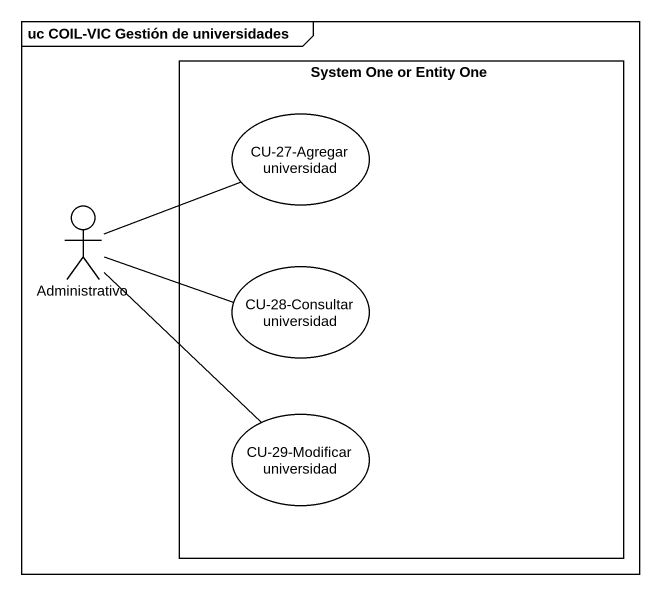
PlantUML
@startuml
mainframe uc COIL-VIC Gestión de universidades
rectangle "System One or Entity One" as System_One_or_Entity_One {
  usecase "CU-27-Agregar universidad" as CU_27_Agregar_universidad
  usecase "CU-28-Consultar universidad" as CU_28_Consultar_universidad
  usecase "CU-29-Modificar universidad" as CU_29_Modificar_universidad
}
actor Administrativo
Administrativo -right- CU_27_Agregar_universidad
Administrativo -right- CU_28_Consultar_universidad
Administrativo -- CU_29_Modificar_universidad
@enduml
